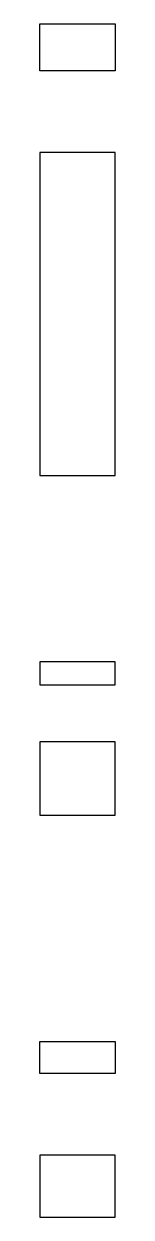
# Model space of a CAD drawing. Header units: metres. Extents: x -18.5 to -15.6, y -1.1 to 46.5.
import ezdxf

# ---------------------------------------------------------------- set-up
doc = ezdxf.new("R2010")
doc.units = ezdxf.units.M

msp = doc.modelspace()

# ---------------------------------------------------------------- linework, layer by layer
for p, q in [((-18.55, 44.815), (-18.55, 46.5)), ((-18.55, 46.5), (-17.415, 46.5)), ((-17.415, 46.5), (-15.55, 46.5)), ((-17.415, 46.5), (-17.415, 46.5)), ((-15.55, 46.5), (-15.55, 46.271)), ((-15.55, 46.271), (-15.55, 45.191)), ((-18.55, 44.727), (-18.55, 44.815)), ((-15.55, 45.191), (-15.55, 45.168)), ((-15.55, 45.168), (-15.55, 45.055)), ((-15.55, 45.055), (-15.55, 44.826)), ((-15.55, 44.826), (-15.55, 44.624)), ((-18.55, 44.624), (-18.55, 44.727)), ((-17.242, 44.624), (-18.55, 44.624)), ((-15.55, 44.624), (-17.242, 44.624)), ((-18.382, 41.366), (-18.55, 41.366)), ((-18.55, 41.366), (-18.55, 40.715)), ((-15.55, 41.366), (-18.382, 41.366)), ((-15.55, 40.715), (-15.55, 41.366)), ((-18.55, 40.715), (-18.55, 40.669)), ((-18.55, 40.669), (-18.55, 40.546)), ((-18.55, 40.546), (-18.55, 28.639)), ((-15.55, 40.669), (-15.55, 40.715)), ((-15.55, 40.662), (-15.55, 40.669)), ((-15.55, 39.654), (-15.55, 40.662)), ((-15.55, 28.481), (-15.55, 39.654)), ((-18.55, 28.639), (-18.55, 28.481)), ((-18.55, 28.481), (-15.757, 28.481)), ((-15.757, 28.481), (-15.55, 28.481)), ((-15.757, 28.481), (-15.757, 28.481)), ((-17.691, 21.05), (-18.55, 21.05)), ((-18.55, 21.05), (-18.55, 20.599)), ((-15.55, 21.05), (-17.691, 21.05)), ((-15.55, 20.599), (-15.55, 21.05)), ((-18.55, 20.599), (-18.55, 20.441)), ((-15.55, 20.441), (-15.55, 20.599)), ((-18.55, 20.441), (-18.55, 20.139)), ((-18.55, 20.139), (-18.253, 20.139)), ((-18.253, 20.139), (-15.55, 20.139)), ((-18.253, 20.139), (-18.253, 20.139)), ((-15.55, 20.139), (-15.55, 20.441)), ((-15.847, 17.861), (-18.55, 17.861)), ((-18.55, 17.861), (-18.55, 17.19)), ((-15.55, 17.861), (-15.847, 17.861)), ((-15.55, 17.19), (-15.55, 17.861)), ((-18.55, 17.19), (-18.55, 16.609)), ((-15.55, 16.609), (-15.55, 17.19)), ((-18.55, 16.609), (-18.55, 16.195)), ((-18.55, 16.195), (-18.55, 14.933)), ((-15.55, 16.195), (-15.55, 16.609)), ((-15.55, 15.93), (-15.55, 16.195)), ((-15.55, 14.933), (-15.55, 15.93)), ((-18.55, 14.933), (-17.079, 14.933)), ((-17.079, 14.933), (-15.55, 14.933)), ((-17.079, 14.933), (-17.079, 14.933)), ((-18.55, 4.785), (-18.55, 5.9)), ((-18.55, 5.9), (-16.821, 5.9)), ((-16.821, 5.9), (-15.55, 5.9)), ((-16.821, 5.9), (-16.821, 5.9)), ((-15.55, 5.9), (-15.55, 4.95)), ((-18.55, 4.624), (-18.55, 4.785)), ((-15.55, 4.95), (-15.55, 4.785)), ((-15.55, 4.785), (-15.55, 4.624)), ((-17.242, 4.624), (-18.55, 4.624)), ((-15.55, 4.624), (-17.242, 4.624)), ((-18.382, 1.366), (-18.55, 1.366)), ((-18.55, 1.366), (-18.55, 1.352)), ((-18.55, 1.352), (-18.55, 1.202)), ((-18.55, 1.202), (-18.55, -0.21)), ((-15.55, 1.366), (-18.382, 1.366)), ((-15.55, 1.339), (-15.55, 1.366)), ((-15.55, 0.968), (-15.55, 1.339)), ((-15.55, 0.745), (-15.55, 0.968)), ((-15.55, -0.592), (-15.55, 0.745)), ((-18.55, -0.21), (-18.55, -0.298)), ((-18.55, -0.298), (-18.55, -0.327)), ((-18.55, -0.327), (-18.55, -1.1)), ((-15.55, -0.701), (-15.55, -0.592)), ((-15.55, -0.773), (-15.55, -0.701)), ((-15.55, -0.816), (-15.55, -0.773)), ((-15.55, -1.1), (-15.55, -0.816)), ((-18.55, -1.1), (-15.759, -1.1)), ((-15.759, -1.1), (-15.55, -1.1)), ((-15.759, -1.1), (-15.759, -1.1))]:
    msp.add_line(p, q)

doc.saveas('drawing.dxf')
